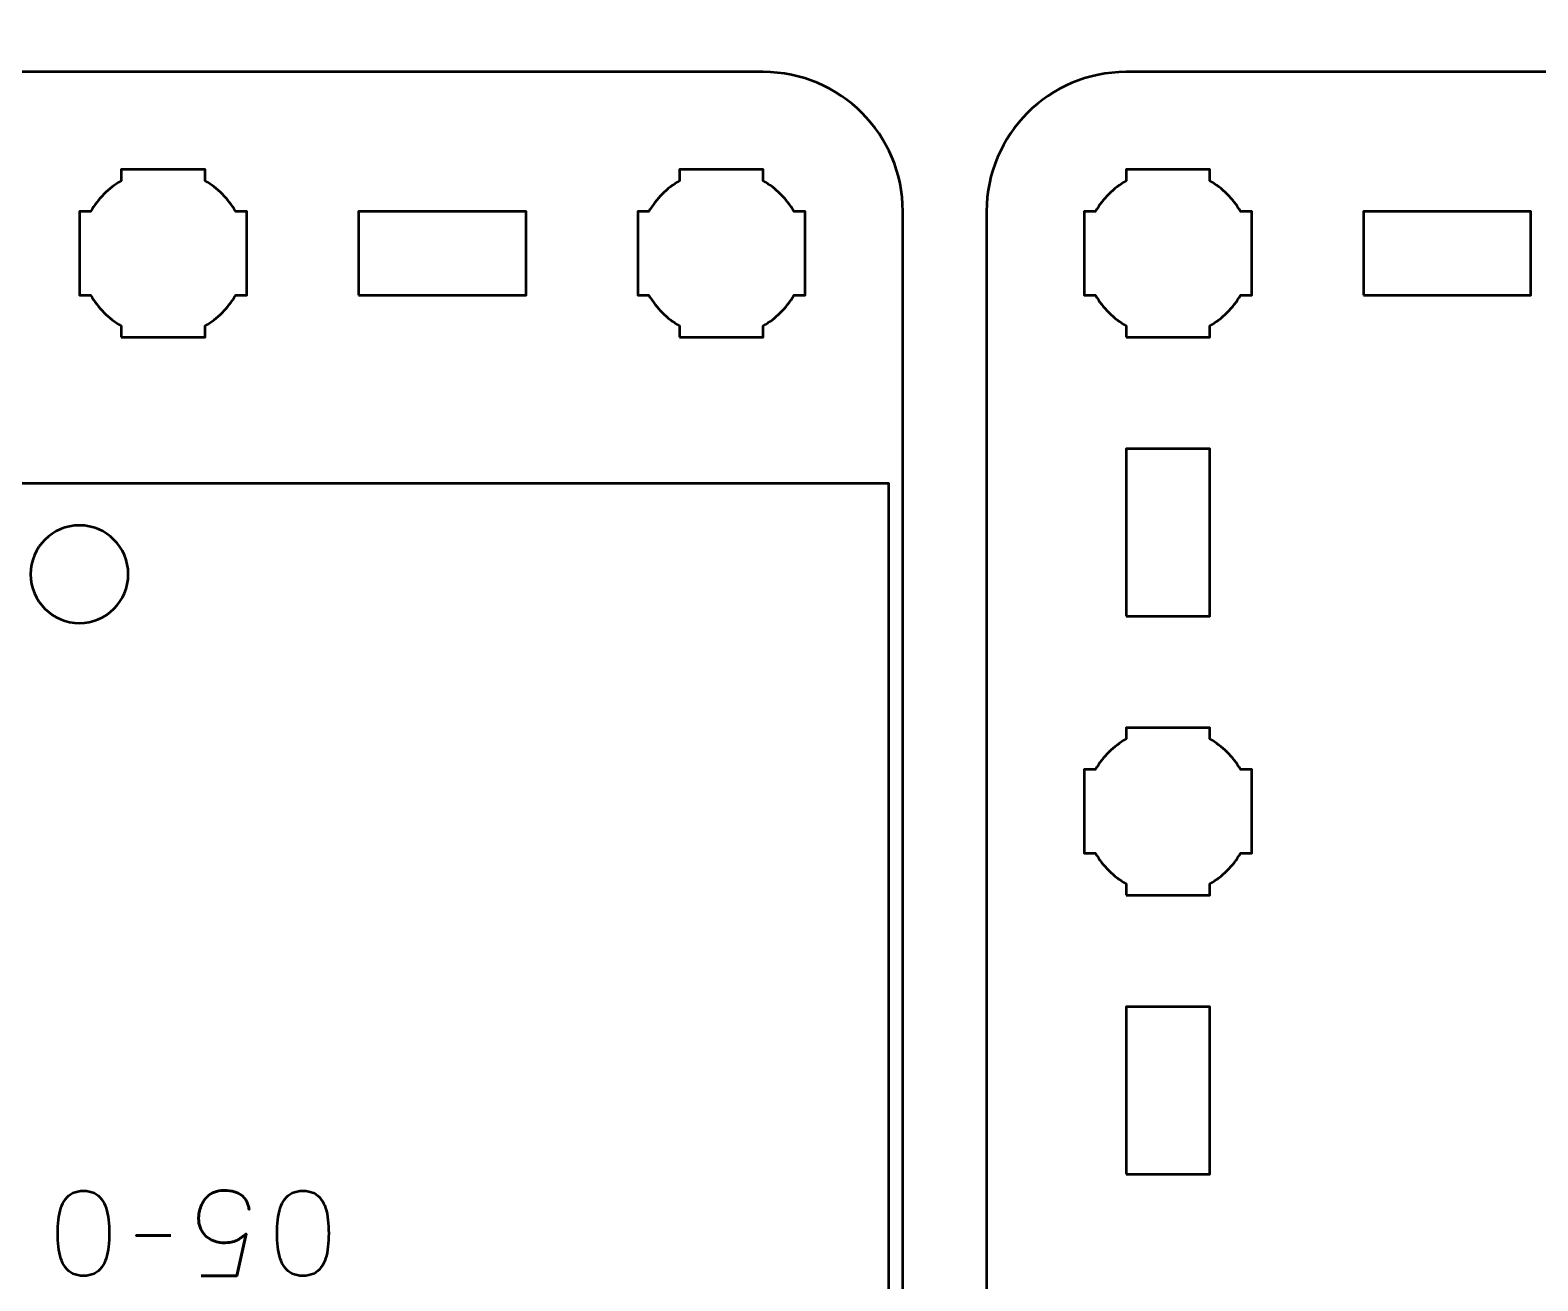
# Model space of a CAD drawing. Header units: centimetres. Extents: x -21 to 0, y -29.7 to 0.
# Drawn here: x -15.58 to -10.18, y -19.98 to -15.5 of the extents above; entities that cross this region are included whole.
import ezdxf

# ---------------------------------------------------------------- set-up
doc = ezdxf.new("R2010")
doc.units = ezdxf.units.CM
doc.header["$MEASUREMENT"] = 0
doc.layers.add('Layer 1', color=7, linetype='Continuous')

msp = doc.modelspace()

# ---------------------------------------------------------------- linework, layer by layer
at = {"layer": 'Layer 1', "color": 1, "lineweight": 53}
msp.add_open_spline([(-21.00003, -29.19995), (-21.00003, -29.19995), (-21.00003, -5.29992), (-21.00003, -5.29992), (-21.00003, -5.29992), (-21.00003, -5.21709), (-20.93286, -5.14992), (-20.85003, -5.14992), (-20.85003, -5.14992), (-20.7672, -5.14992), (-20.70003, -5.08275), (-20.70003, -4.99992), (-20.70003, -4.99992), (-20.70003, -4.91709), (-20.7672, -4.84992), (-20.85003, -4.84992), (-20.85003, -4.84992), (-20.93286, -4.84992), (-21.00003, -4.78275), (-21.00003, -4.69992), (-21.00003, -4.69992), (-21.00003, -4.61709), (-20.93286, -4.54992), (-20.85003, -4.54992), (-20.85003, -4.54992), (-20.7672, -4.54992), (-20.70003, -4.48275), (-20.70003, -4.39992), (-20.70003, -4.39992), (-20.70003, -4.31709), (-20.7672, -4.24992), (-20.85003, -4.24992), (-20.85003, -4.24992), (-20.93286, -4.24992), (-21.00003, -4.18275), (-21.00003, -4.09992), (-21.00003, -4.09992), (-21.00003, -4.01709), (-20.93286, -3.94992), (-20.85003, -3.94992), (-20.85003, -3.94992), (-20.7672, -3.94992), (-20.70003, -3.88275), (-20.70003, -3.79992), (-20.70003, -3.79992), (-20.70003, -3.71709), (-20.7672, -3.64992), (-20.85003, -3.64992), (-20.85003, -3.64992), (-20.93286, -3.64992), (-21.00003, -3.58275), (-21.00003, -3.49992), (-21.00003, -3.49992), (-21.00003, -3.41709), (-20.93286, -3.34992), (-20.85003, -3.34992), (-20.85003, -3.34992), (-20.7672, -3.34992), (-20.70003, -3.28275), (-20.70003, -3.19992), (-20.70003, -3.19992), (-20.70003, -3.11709), (-20.7672, -3.04992), (-20.85003, -3.04992), (-20.85003, -3.04992), (-20.93286, -3.04992), (-21.00003, -2.98275), (-21.00003, -2.89992), (-21.00003, -2.89992), (-21.00003, -2.81709), (-20.93286, -2.74992), (-20.85003, -2.74992), (-20.85003, -2.74992), (-20.7672, -2.74992), (-20.70003, -2.68275), (-20.70003, -2.59992), (-20.70003, -2.59992), (-20.70003, -2.51709), (-20.7672, -2.44992), (-20.85003, -2.44992), (-20.85003, -2.44992), (-20.93286, -2.44992), (-21.00003, -2.38275), (-21.00003, -2.29992), (-21.00003, -2.29992), (-21.00003, -2.21709), (-20.93286, -2.14992), (-20.85003, -2.14992), (-20.85003, -2.14992), (-20.7672, -2.14992), (-20.70003, -2.08275), (-20.70003, -1.99992), (-20.70003, -1.99992), (-20.70003, -1.91709), (-20.7672, -1.84992), (-20.85003, -1.84992), (-20.85003, -1.84992), (-20.93286, -1.84992), (-21.00003, -1.78275), (-21.00003, -1.69992), (-21.00003, -1.69992), (-21.00003, -1.61709), (-20.93286, -1.54992), (-20.85003, -1.54992), (-20.85003, -1.54992), (-20.7672, -1.54992), (-20.70003, -1.48275), (-20.70003, -1.39992), (-20.70003, -1.39992), (-20.70003, -1.31709), (-20.7672, -1.24992), (-20.85003, -1.24992), (-20.85003, -1.24992), (-20.93286, -1.24992), (-21.00003, -1.18275), (-21.00003, -1.09992), (-21.00003, -1.09992), (-21.00003, -1.09992), (-21.00003, -0.49992), (-21.00003, -0.49992), (-21.00003, -0.49992), (-21.00003, -0.22295), (-20.77694, 0.00004), (-20.49994, 0.00004), (-20.49994, 0.00004), (-20.49994, 0.00004), (-0.50008, 0.00004), (-0.50008, 0.00004), (-0.50008, 0.00004), (-0.22294, 0.00004), (0.00002, -0.22295), (0.00002, -0.49992), (0.00002, -0.49992), (0.00002, -0.49992), (0.00002, -29.19995), (0.00002, -29.19995), (0.00002, -29.19995), (0.00002, -29.47695), (-0.22294, -29.70004), (-0.50008, -29.70004), (-0.50008, -29.70004), (-0.50008, -29.70004), (-20.49994, -29.70004), (-20.49994, -29.70004), (-20.49994, -29.70004), (-20.77694, -29.70004), (-21.00003, -29.47695), (-21.00003, -29.19995)], degree=3, knots=[0, 0, 0, 0, 0.027027, 0.027027, 0.027027, 0.027027, 0.0540541, 0.0540541, 0.0540541, 0.0540541, 0.0810811, 0.0810811, 0.0810811, 0.0810811, 0.1081081, 0.1081081, 0.1081081, 0.1081081, 0.1351351, 0.1351351, 0.1351351, 0.1351351, 0.1621622, 0.1621622, 0.1621622, 0.1621622, 0.1891892, 0.1891892, 0.1891892, 0.1891892, 0.2162162, 0.2162162, 0.2162162, 0.2162162, 0.2432432, 0.2432432, 0.2432432, 0.2432432, 0.2702703, 0.2702703, 0.2702703, 0.2702703, 0.2972973, 0.2972973, 0.2972973, 0.2972973, 0.3243243, 0.3243243, 0.3243243, 0.3243243, 0.3513514, 0.3513514, 0.3513514, 0.3513514, 0.3783784, 0.3783784, 0.3783784, 0.3783784, 0.4054054, 0.4054054, 0.4054054, 0.4054054, 0.4324324, 0.4324324, 0.4324324, 0.4324324, 0.4594595, 0.4594595, 0.4594595, 0.4594595, 0.4864865, 0.4864865, 0.4864865, 0.4864865, 0.5135135, 0.5135135, 0.5135135, 0.5135135, 0.5405405, 0.5405405, 0.5405405, 0.5405405, 0.5675676, 0.5675676, 0.5675676, 0.5675676, 0.5945946, 0.5945946, 0.5945946, 0.5945946, 0.6216216, 0.6216216, 0.6216216, 0.6216216, 0.6486486, 0.6486486, 0.6486486, 0.6486486, 0.6756757, 0.6756757, 0.6756757, 0.6756757, 0.7027027, 0.7027027, 0.7027027, 0.7027027, 0.7297297, 0.7297297, 0.7297297, 0.7297297, 0.7567568, 0.7567568, 0.7567568, 0.7567568, 0.7837838, 0.7837838, 0.7837838, 0.7837838, 0.8108108, 0.8108108, 0.8108108, 0.8108108, 0.8378378, 0.8378378, 0.8378378, 0.8378378, 0.8648649, 0.8648649, 0.8648649, 0.8648649, 0.8918919, 0.8918919, 0.8918919, 0.8918919, 0.9189189, 0.9189189, 0.9189189, 0.9189189, 0.9459459, 0.9459459, 0.9459459, 0.9459459, 0.972973, 0.972973, 0.972973, 0.972973, 1, 1, 1, 1], dxfattribs=at)
at = {"layer": 'Layer 1', "color": 3, "lineweight": 53}
for points in [[(-12.95, -24.95001), (-12.95, -24.95001), (-19.25, -24.95001), (-19.25, -24.95001), (-19.25, -24.95001), (-19.52609, -24.95001), (-19.75, -24.7261), (-19.75, -24.45001), (-19.75, -24.45001), (-19.75, -24.45001), (-19.75, -16.15001), (-19.75, -16.15001), (-19.75, -16.15001), (-19.75, -15.87392), (-19.52609, -15.65001), (-19.25, -15.65001), (-19.25, -15.65001), (-19.25, -15.65001), (-12.95, -15.65001), (-12.95, -15.65001), (-12.95, -15.65001), (-12.67391, -15.65001), (-12.45, -15.87392), (-12.45, -16.15001), (-12.45, -16.15001), (-12.45, -16.15001), (-12.45, -24.45001), (-12.45, -24.45001), (-12.45, -24.45001), (-12.45, -24.7261), (-12.67391, -24.95001), (-12.95, -24.95001)], [(-5.35, -24.95001), (-5.35, -24.95001), (-11.65, -24.95001), (-11.65, -24.95001), (-11.65, -24.95001), (-11.92609, -24.95001), (-12.15, -24.7261), (-12.15, -24.45001), (-12.15, -24.45001), (-12.15, -24.45001), (-12.15, -16.15001), (-12.15, -16.15001), (-12.15, -16.15001), (-12.15, -15.87392), (-11.92609, -15.65001), (-11.65, -15.65001), (-11.65, -15.65001), (-11.65, -15.65001), (-5.35, -15.65001), (-5.35, -15.65001), (-5.35, -15.65001), (-5.07391, -15.65001), (-4.85, -15.87392), (-4.85, -16.15001), (-4.85, -16.15001), (-4.85, -16.15001), (-4.85, -24.45001), (-4.85, -24.45001), (-4.85, -24.45001), (-4.85, -24.7261), (-5.07391, -24.95001), (-5.35, -24.95001)]]:
    msp.add_open_spline(points, degree=3, knots=[0, 0, 0, 0, 0.125, 0.125, 0.125, 0.125, 0.25, 0.25, 0.25, 0.25, 0.375, 0.375, 0.375, 0.375, 0.5, 0.5, 0.5, 0.5, 0.625, 0.625, 0.625, 0.625, 0.75, 0.75, 0.75, 0.75, 0.875, 0.875, 0.875, 0.875, 1, 1, 1, 1], dxfattribs=at)
at = {"layer": 'Layer 1', "lineweight": 53}
for points, knots in [([(-15.25, -16.60001), (-15.25, -16.60001), (-15.25, -16.55986), (-15.25, -16.55986), (-15.25, -16.55986), (-15.29553, -16.53351), (-15.3335, -16.49554), (-15.35985, -16.45001), (-15.35985, -16.45001), (-15.35985, -16.45001), (-15.4, -16.45001), (-15.4, -16.45001), (-15.4, -16.45001), (-15.4, -16.45001), (-15.4, -16.30001), (-15.4, -16.30001), (-15.4, -16.30001), (-15.4, -16.30001), (-15.4, -16.15001), (-15.4, -16.15001), (-15.4, -16.15001), (-15.4, -16.15001), (-15.35985, -16.15001), (-15.35985, -16.15001), (-15.35985, -16.15001), (-15.3335, -16.10448), (-15.29553, -16.06651), (-15.25, -16.04016), (-15.25, -16.04016), (-15.25, -16.04016), (-15.25, -16.00001), (-15.25, -16.00001), (-15.25, -16.00001), (-15.25, -16.00001), (-15.1, -16.00001), (-15.1, -16.00001), (-15.1, -16.00001), (-15.1, -16.00001), (-14.95, -16.00001), (-14.95, -16.00001), (-14.95, -16.00001), (-14.95, -16.00001), (-14.95, -16.04016), (-14.95, -16.04016), (-14.95, -16.04016), (-14.90447, -16.06651), (-14.8665, -16.10448), (-14.84015, -16.15001), (-14.84015, -16.15001), (-14.84015, -16.15001), (-14.8, -16.15001), (-14.8, -16.15001), (-14.8, -16.15001), (-14.8, -16.15001), (-14.8, -16.30001), (-14.8, -16.30001), (-14.8, -16.30001), (-14.8, -16.30001), (-14.8, -16.45001), (-14.8, -16.45001), (-14.8, -16.45001), (-14.8, -16.45001), (-14.84015, -16.45001), (-14.84015, -16.45001), (-14.84015, -16.45001), (-14.8665, -16.49554), (-14.90447, -16.53351), (-14.95, -16.55986), (-14.95, -16.55986), (-14.95, -16.55986), (-14.95, -16.60001), (-14.95, -16.60001), (-14.95, -16.60001), (-14.95, -16.60001), (-15.1, -16.60001), (-15.1, -16.60001), (-15.1, -16.60001), (-15.1, -16.60001), (-15.25, -16.60001), (-15.25, -16.60001)], [0, 0, 0, 0, 0.05, 0.05, 0.05, 0.05, 0.1, 0.1, 0.1, 0.1, 0.15, 0.15, 0.15, 0.15, 0.2, 0.2, 0.2, 0.2, 0.25, 0.25, 0.25, 0.25, 0.3, 0.3, 0.3, 0.3, 0.35, 0.35, 0.35, 0.35, 0.4, 0.4, 0.4, 0.4, 0.45, 0.45, 0.45, 0.45, 0.5, 0.5, 0.5, 0.5, 0.55, 0.55, 0.55, 0.55, 0.6, 0.6, 0.6, 0.6, 0.65, 0.65, 0.65, 0.65, 0.7, 0.7, 0.7, 0.7, 0.75, 0.75, 0.75, 0.75, 0.8, 0.8, 0.8, 0.8, 0.85, 0.85, 0.85, 0.85, 0.9, 0.9, 0.9, 0.9, 0.95, 0.95, 0.95, 0.95, 1, 1, 1, 1]), ([(-13.25, -16.60001), (-13.25, -16.60001), (-13.25, -16.55986), (-13.25, -16.55986), (-13.25, -16.55986), (-13.29553, -16.53351), (-13.3335, -16.49554), (-13.35985, -16.45001), (-13.35985, -16.45001), (-13.35985, -16.45001), (-13.4, -16.45001), (-13.4, -16.45001), (-13.4, -16.45001), (-13.4, -16.45001), (-13.4, -16.30001), (-13.4, -16.30001), (-13.4, -16.30001), (-13.4, -16.30001), (-13.4, -16.15001), (-13.4, -16.15001), (-13.4, -16.15001), (-13.4, -16.15001), (-13.35985, -16.15001), (-13.35985, -16.15001), (-13.35985, -16.15001), (-13.3335, -16.10448), (-13.29553, -16.06651), (-13.25, -16.04016), (-13.25, -16.04016), (-13.25, -16.04016), (-13.25, -16.00001), (-13.25, -16.00001), (-13.25, -16.00001), (-13.25, -16.00001), (-13.1, -16.00001), (-13.1, -16.00001), (-13.1, -16.00001), (-13.1, -16.00001), (-12.95, -16.00001), (-12.95, -16.00001), (-12.95, -16.00001), (-12.95, -16.00001), (-12.95, -16.04016), (-12.95, -16.04016), (-12.95, -16.04016), (-12.90447, -16.06651), (-12.8665, -16.10448), (-12.84015, -16.15001), (-12.84015, -16.15001), (-12.84015, -16.15001), (-12.8, -16.15001), (-12.8, -16.15001), (-12.8, -16.15001), (-12.8, -16.15001), (-12.8, -16.30001), (-12.8, -16.30001), (-12.8, -16.30001), (-12.8, -16.30001), (-12.8, -16.45001), (-12.8, -16.45001), (-12.8, -16.45001), (-12.8, -16.45001), (-12.84015, -16.45001), (-12.84015, -16.45001), (-12.84015, -16.45001), (-12.8665, -16.49554), (-12.90447, -16.53351), (-12.95, -16.55986), (-12.95, -16.55986), (-12.95, -16.55986), (-12.95, -16.60001), (-12.95, -16.60001), (-12.95, -16.60001), (-12.95, -16.60001), (-13.1, -16.60001), (-13.1, -16.60001), (-13.1, -16.60001), (-13.1, -16.60001), (-13.25, -16.60001), (-13.25, -16.60001)], [0, 0, 0, 0, 0.05, 0.05, 0.05, 0.05, 0.1, 0.1, 0.1, 0.1, 0.15, 0.15, 0.15, 0.15, 0.2, 0.2, 0.2, 0.2, 0.25, 0.25, 0.25, 0.25, 0.3, 0.3, 0.3, 0.3, 0.35, 0.35, 0.35, 0.35, 0.4, 0.4, 0.4, 0.4, 0.45, 0.45, 0.45, 0.45, 0.5, 0.5, 0.5, 0.5, 0.55, 0.55, 0.55, 0.55, 0.6, 0.6, 0.6, 0.6, 0.65, 0.65, 0.65, 0.65, 0.7, 0.7, 0.7, 0.7, 0.75, 0.75, 0.75, 0.75, 0.8, 0.8, 0.8, 0.8, 0.85, 0.85, 0.85, 0.85, 0.9, 0.9, 0.9, 0.9, 0.95, 0.95, 0.95, 0.95, 1, 1, 1, 1]), ([(-11.65, -16.60001), (-11.65, -16.60001), (-11.65, -16.55986), (-11.65, -16.55986), (-11.65, -16.55986), (-11.69553, -16.53351), (-11.7335, -16.49554), (-11.75985, -16.45001), (-11.75985, -16.45001), (-11.75985, -16.45001), (-11.8, -16.45001), (-11.8, -16.45001), (-11.8, -16.45001), (-11.8, -16.45001), (-11.8, -16.30001), (-11.8, -16.30001), (-11.8, -16.30001), (-11.8, -16.30001), (-11.8, -16.15001), (-11.8, -16.15001), (-11.8, -16.15001), (-11.8, -16.15001), (-11.75985, -16.15001), (-11.75985, -16.15001), (-11.75985, -16.15001), (-11.7335, -16.10448), (-11.69553, -16.06651), (-11.65, -16.04016), (-11.65, -16.04016), (-11.65, -16.04016), (-11.65, -16.00001), (-11.65, -16.00001), (-11.65, -16.00001), (-11.65, -16.00001), (-11.5, -16.00001), (-11.5, -16.00001), (-11.5, -16.00001), (-11.5, -16.00001), (-11.35, -16.00001), (-11.35, -16.00001), (-11.35, -16.00001), (-11.35, -16.00001), (-11.35, -16.04016), (-11.35, -16.04016), (-11.35, -16.04016), (-11.30447, -16.06651), (-11.2665, -16.10448), (-11.24015, -16.15001), (-11.24015, -16.15001), (-11.24015, -16.15001), (-11.2, -16.15001), (-11.2, -16.15001), (-11.2, -16.15001), (-11.2, -16.15001), (-11.2, -16.30001), (-11.2, -16.30001), (-11.2, -16.30001), (-11.2, -16.30001), (-11.2, -16.45001), (-11.2, -16.45001), (-11.2, -16.45001), (-11.2, -16.45001), (-11.24015, -16.45001), (-11.24015, -16.45001), (-11.24015, -16.45001), (-11.2665, -16.49554), (-11.30447, -16.53351), (-11.35, -16.55986), (-11.35, -16.55986), (-11.35, -16.55986), (-11.35, -16.60001), (-11.35, -16.60001), (-11.35, -16.60001), (-11.35, -16.60001), (-11.5, -16.60001), (-11.5, -16.60001), (-11.5, -16.60001), (-11.5, -16.60001), (-11.65, -16.60001), (-11.65, -16.60001)], [0, 0, 0, 0, 0.05, 0.05, 0.05, 0.05, 0.1, 0.1, 0.1, 0.1, 0.15, 0.15, 0.15, 0.15, 0.2, 0.2, 0.2, 0.2, 0.25, 0.25, 0.25, 0.25, 0.3, 0.3, 0.3, 0.3, 0.35, 0.35, 0.35, 0.35, 0.4, 0.4, 0.4, 0.4, 0.45, 0.45, 0.45, 0.45, 0.5, 0.5, 0.5, 0.5, 0.55, 0.55, 0.55, 0.55, 0.6, 0.6, 0.6, 0.6, 0.65, 0.65, 0.65, 0.65, 0.7, 0.7, 0.7, 0.7, 0.75, 0.75, 0.75, 0.75, 0.8, 0.8, 0.8, 0.8, 0.85, 0.85, 0.85, 0.85, 0.9, 0.9, 0.9, 0.9, 0.95, 0.95, 0.95, 0.95, 1, 1, 1, 1]), ([(-14.4, -16.45001), (-14.4, -16.45001), (-14.4, -16.15001), (-14.4, -16.15001), (-14.4, -16.15001), (-14.4, -16.15001), (-13.8, -16.15001), (-13.8, -16.15001), (-13.8, -16.15001), (-13.8, -16.15001), (-13.8, -16.45001), (-13.8, -16.45001), (-13.8, -16.45001), (-13.8, -16.45001), (-14.4, -16.45001), (-14.4, -16.45001)], [0, 0, 0, 0, 0.25, 0.25, 0.25, 0.25, 0.5, 0.5, 0.5, 0.5, 0.75, 0.75, 0.75, 0.75, 1, 1, 1, 1]), ([(-10.8, -16.45001), (-10.8, -16.45001), (-10.8, -16.15001), (-10.8, -16.15001), (-10.8, -16.15001), (-10.8, -16.15001), (-10.2, -16.15001), (-10.2, -16.15001), (-10.2, -16.15001), (-10.2, -16.15001), (-10.2, -16.45001), (-10.2, -16.45001), (-10.2, -16.45001), (-10.2, -16.45001), (-10.8, -16.45001), (-10.8, -16.45001)], [0, 0, 0, 0, 0.25, 0.25, 0.25, 0.25, 0.5, 0.5, 0.5, 0.5, 0.75, 0.75, 0.75, 0.75, 1, 1, 1, 1]), ([(-11.65, -17.60001), (-11.65, -17.60001), (-11.65, -17.00001), (-11.65, -17.00001), (-11.65, -17.00001), (-11.65, -17.00001), (-11.35, -17.00001), (-11.35, -17.00001), (-11.35, -17.00001), (-11.35, -17.00001), (-11.35, -17.60001), (-11.35, -17.60001), (-11.35, -17.60001), (-11.35, -17.60001), (-11.65, -17.60001), (-11.65, -17.60001)], [0, 0, 0, 0, 0.25, 0.25, 0.25, 0.25, 0.5, 0.5, 0.5, 0.5, 0.75, 0.75, 0.75, 0.75, 1, 1, 1, 1]), ([(-15.57501, -17.45001), (-15.57501, -17.35338), (-15.49664, -17.27501), (-15.40001, -17.27501), (-15.40001, -17.27501), (-15.30338, -17.27501), (-15.22501, -17.35338), (-15.22501, -17.45001), (-15.22501, -17.45001), (-15.22501, -17.54664), (-15.30338, -17.62501), (-15.40001, -17.62501), (-15.40001, -17.62501), (-15.49664, -17.62501), (-15.57501, -17.54664), (-15.57501, -17.45001)], [0, 0, 0, 0, 0.25, 0.25, 0.25, 0.25, 0.5, 0.5, 0.5, 0.5, 0.75, 0.75, 0.75, 0.75, 1, 1, 1, 1]), ([(-11.65, -18.60001), (-11.65, -18.60001), (-11.65, -18.55986), (-11.65, -18.55986), (-11.65, -18.55986), (-11.69553, -18.53351), (-11.7335, -18.49554), (-11.75985, -18.45001), (-11.75985, -18.45001), (-11.75985, -18.45001), (-11.8, -18.45001), (-11.8, -18.45001), (-11.8, -18.45001), (-11.8, -18.45001), (-11.8, -18.30001), (-11.8, -18.30001), (-11.8, -18.30001), (-11.8, -18.30001), (-11.8, -18.15001), (-11.8, -18.15001), (-11.8, -18.15001), (-11.8, -18.15001), (-11.75985, -18.15001), (-11.75985, -18.15001), (-11.75985, -18.15001), (-11.7335, -18.10448), (-11.69553, -18.06651), (-11.65, -18.04016), (-11.65, -18.04016), (-11.65, -18.04016), (-11.65, -18.00001), (-11.65, -18.00001), (-11.65, -18.00001), (-11.65, -18.00001), (-11.5, -18.00001), (-11.5, -18.00001), (-11.5, -18.00001), (-11.5, -18.00001), (-11.35, -18.00001), (-11.35, -18.00001), (-11.35, -18.00001), (-11.35, -18.00001), (-11.35, -18.04016), (-11.35, -18.04016), (-11.35, -18.04016), (-11.30447, -18.06651), (-11.2665, -18.10448), (-11.24015, -18.15001), (-11.24015, -18.15001), (-11.24015, -18.15001), (-11.2, -18.15001), (-11.2, -18.15001), (-11.2, -18.15001), (-11.2, -18.15001), (-11.2, -18.30001), (-11.2, -18.30001), (-11.2, -18.30001), (-11.2, -18.30001), (-11.2, -18.45001), (-11.2, -18.45001), (-11.2, -18.45001), (-11.2, -18.45001), (-11.24015, -18.45001), (-11.24015, -18.45001), (-11.24015, -18.45001), (-11.2665, -18.49554), (-11.30447, -18.53351), (-11.35, -18.55986), (-11.35, -18.55986), (-11.35, -18.55986), (-11.35, -18.60001), (-11.35, -18.60001), (-11.35, -18.60001), (-11.35, -18.60001), (-11.5, -18.60001), (-11.5, -18.60001), (-11.5, -18.60001), (-11.5, -18.60001), (-11.65, -18.60001), (-11.65, -18.60001)], [0, 0, 0, 0, 0.05, 0.05, 0.05, 0.05, 0.1, 0.1, 0.1, 0.1, 0.15, 0.15, 0.15, 0.15, 0.2, 0.2, 0.2, 0.2, 0.25, 0.25, 0.25, 0.25, 0.3, 0.3, 0.3, 0.3, 0.35, 0.35, 0.35, 0.35, 0.4, 0.4, 0.4, 0.4, 0.45, 0.45, 0.45, 0.45, 0.5, 0.5, 0.5, 0.5, 0.55, 0.55, 0.55, 0.55, 0.6, 0.6, 0.6, 0.6, 0.65, 0.65, 0.65, 0.65, 0.7, 0.7, 0.7, 0.7, 0.75, 0.75, 0.75, 0.75, 0.8, 0.8, 0.8, 0.8, 0.85, 0.85, 0.85, 0.85, 0.9, 0.9, 0.9, 0.9, 0.95, 0.95, 0.95, 0.95, 1, 1, 1, 1]), ([(-11.65, -19.60001), (-11.65, -19.60001), (-11.65, -19.00001), (-11.65, -19.00001), (-11.65, -19.00001), (-11.65, -19.00001), (-11.35, -19.00001), (-11.35, -19.00001), (-11.35, -19.00001), (-11.35, -19.00001), (-11.35, -19.60001), (-11.35, -19.60001), (-11.35, -19.60001), (-11.35, -19.60001), (-11.65, -19.60001), (-11.65, -19.60001)], [0, 0, 0, 0, 0.25, 0.25, 0.25, 0.25, 0.5, 0.5, 0.5, 0.5, 0.75, 0.75, 0.75, 0.75, 1, 1, 1, 1])]:
    msp.add_open_spline(points, degree=3, knots=knots, dxfattribs=at)
at = {"layer": 'Layer 1', "color": 5, "lineweight": 53}
for points, knots in [([(-12.50001, -23.47503), (-12.50001, -23.47503), (-18.30001, -23.47503), (-18.30001, -23.47503), (-18.30001, -23.47503), (-18.30001, -23.47503), (-18.30001, -17.12503), (-18.30001, -17.12503), (-18.30001, -17.12503), (-18.30001, -17.12503), (-12.50001, -17.12503), (-12.50001, -17.12503), (-12.50001, -17.12503), (-12.50001, -17.12503), (-12.50001, -23.47503), (-12.50001, -23.47503)], [0, 0, 0, 0, 0.25, 0.25, 0.25, 0.25, 0.5, 0.5, 0.5, 0.5, 0.75, 0.75, 0.75, 0.75, 1, 1, 1, 1]), ([(-15.38541, -19.6598), (-15.40022, -19.65987), (-15.41299, -19.66248), (-15.42365, -19.66756), (-15.42365, -19.66756), (-15.43423, -19.67264), (-15.44305, -19.67991), (-15.4501, -19.68915), (-15.4501, -19.68915), (-15.45709, -19.69846), (-15.46259, -19.70947), (-15.46668, -19.72217), (-15.46668, -19.72217), (-15.47071, -19.73487), (-15.4736, -19.74877), (-15.47522, -19.76401), (-15.47522, -19.76401), (-15.47692, -19.77925), (-15.47776, -19.79527), (-15.47769, -19.8122), (-15.47769, -19.8122), (-15.47776, -19.82906), (-15.47692, -19.84508), (-15.47522, -19.86025), (-15.47522, -19.86025), (-15.4736, -19.87542), (-15.47071, -19.88939), (-15.46668, -19.90209), (-15.46668, -19.90209), (-15.46259, -19.91472), (-15.45709, -19.92572), (-15.4501, -19.93511), (-15.4501, -19.93511), (-15.44305, -19.94442), (-15.43423, -19.95169), (-15.42365, -19.95677), (-15.42365, -19.95677), (-15.41299, -19.96192), (-15.40022, -19.96453), (-15.38541, -19.9646), (-15.38541, -19.9646), (-15.37059, -19.96453), (-15.35782, -19.96192), (-15.34716, -19.95677), (-15.34716, -19.95677), (-15.33658, -19.95169), (-15.32776, -19.94442), (-15.32071, -19.93511), (-15.32071, -19.93511), (-15.31372, -19.92572), (-15.30822, -19.91472), (-15.30413, -19.90209), (-15.30413, -19.90209), (-15.3001, -19.88939), (-15.29721, -19.87542), (-15.29559, -19.86025), (-15.29559, -19.86025), (-15.2939, -19.84508), (-15.29305, -19.82906), (-15.29312, -19.8122), (-15.29312, -19.8122), (-15.29305, -19.79527), (-15.2939, -19.77925), (-15.29559, -19.76401), (-15.29559, -19.76401), (-15.29721, -19.74877), (-15.3001, -19.73487), (-15.30413, -19.72217), (-15.30413, -19.72217), (-15.30822, -19.70947), (-15.31372, -19.69846), (-15.32071, -19.68915), (-15.32071, -19.68915), (-15.32776, -19.67991), (-15.33658, -19.67264), (-15.34716, -19.66756), (-15.34716, -19.66756), (-15.35782, -19.66248), (-15.37059, -19.65987), (-15.38541, -19.6598)], [0, 0, 0, 0, 0.05, 0.05, 0.05, 0.05, 0.1, 0.1, 0.1, 0.1, 0.15, 0.15, 0.15, 0.15, 0.2, 0.2, 0.2, 0.2, 0.25, 0.25, 0.25, 0.25, 0.3, 0.3, 0.3, 0.3, 0.35, 0.35, 0.35, 0.35, 0.4, 0.4, 0.4, 0.4, 0.45, 0.45, 0.45, 0.45, 0.5, 0.5, 0.5, 0.5, 0.55, 0.55, 0.55, 0.55, 0.6, 0.6, 0.6, 0.6, 0.65, 0.65, 0.65, 0.65, 0.7, 0.7, 0.7, 0.7, 0.75, 0.75, 0.75, 0.75, 0.8, 0.8, 0.8, 0.8, 0.85, 0.85, 0.85, 0.85, 0.9, 0.9, 0.9, 0.9, 0.95, 0.95, 0.95, 0.95, 1, 1, 1, 1]), ([(-15.38541, -19.6598), (-15.40022, -19.65987), (-15.41299, -19.66248), (-15.42365, -19.66756), (-15.42365, -19.66756), (-15.43423, -19.67264), (-15.44305, -19.67991), (-15.4501, -19.68915), (-15.4501, -19.68915), (-15.45709, -19.69846), (-15.46259, -19.70947), (-15.46668, -19.72217), (-15.46668, -19.72217), (-15.47071, -19.73487), (-15.4736, -19.74877), (-15.47522, -19.76401), (-15.47522, -19.76401), (-15.47692, -19.77925), (-15.47776, -19.79527), (-15.47769, -19.8122), (-15.47769, -19.8122), (-15.47776, -19.82906), (-15.47692, -19.84508), (-15.47522, -19.86025), (-15.47522, -19.86025), (-15.4736, -19.87542), (-15.47071, -19.88939), (-15.46668, -19.90209), (-15.46668, -19.90209), (-15.46259, -19.91472), (-15.45709, -19.92572), (-15.4501, -19.93511), (-15.4501, -19.93511), (-15.44305, -19.94442), (-15.43423, -19.95169), (-15.42365, -19.95677), (-15.42365, -19.95677), (-15.41299, -19.96192), (-15.40022, -19.96453), (-15.38541, -19.9646), (-15.38541, -19.9646), (-15.37059, -19.96453), (-15.35782, -19.96192), (-15.34716, -19.95677), (-15.34716, -19.95677), (-15.33658, -19.95169), (-15.32776, -19.94442), (-15.32071, -19.93511), (-15.32071, -19.93511), (-15.31372, -19.92572), (-15.30822, -19.91472), (-15.30413, -19.90209), (-15.30413, -19.90209), (-15.3001, -19.88939), (-15.29721, -19.87542), (-15.29559, -19.86025), (-15.29559, -19.86025), (-15.2939, -19.84508), (-15.29305, -19.82906), (-15.29312, -19.8122), (-15.29312, -19.8122), (-15.29305, -19.79527), (-15.2939, -19.77925), (-15.29559, -19.76401), (-15.29559, -19.76401), (-15.29721, -19.74877), (-15.3001, -19.73487), (-15.30413, -19.72217), (-15.30413, -19.72217), (-15.30822, -19.70947), (-15.31372, -19.69846), (-15.32071, -19.68915), (-15.32071, -19.68915), (-15.32776, -19.67991), (-15.33658, -19.67264), (-15.34716, -19.66756), (-15.34716, -19.66756), (-15.35782, -19.66248), (-15.37059, -19.65987), (-15.38541, -19.6598)], [0, 0, 0, 0, 0.05, 0.05, 0.05, 0.05, 0.1, 0.1, 0.1, 0.1, 0.15, 0.15, 0.15, 0.15, 0.2, 0.2, 0.2, 0.2, 0.25, 0.25, 0.25, 0.25, 0.3, 0.3, 0.3, 0.3, 0.35, 0.35, 0.35, 0.35, 0.4, 0.4, 0.4, 0.4, 0.45, 0.45, 0.45, 0.45, 0.5, 0.5, 0.5, 0.5, 0.55, 0.55, 0.55, 0.55, 0.6, 0.6, 0.6, 0.6, 0.65, 0.65, 0.65, 0.65, 0.7, 0.7, 0.7, 0.7, 0.75, 0.75, 0.75, 0.75, 0.8, 0.8, 0.8, 0.8, 0.85, 0.85, 0.85, 0.85, 0.9, 0.9, 0.9, 0.9, 0.95, 0.95, 0.95, 0.95, 1, 1, 1, 1]), ([(-14.96335, -19.96502), (-14.96335, -19.96502), (-14.83635, -19.96502), (-14.83635, -19.96502), (-14.83635, -19.96502), (-14.83635, -19.96502), (-14.80248, -19.81347), (-14.80248, -19.81347), (-14.80248, -19.81347), (-14.80841, -19.81855), (-14.81405, -19.82313), (-14.81949, -19.82716), (-14.81949, -19.82716), (-14.82485, -19.83118), (-14.83049, -19.83456), (-14.83642, -19.83739), (-14.83642, -19.83739), (-14.84242, -19.84021), (-14.84919, -19.84233), (-14.85674, -19.84381), (-14.85674, -19.84381), (-14.86436, -19.84529), (-14.87339, -19.84607), (-14.88376, -19.84607), (-14.88376, -19.84607), (-14.89223, -19.84607), (-14.9007, -19.84494), (-14.90916, -19.84261), (-14.90916, -19.84261), (-14.91763, -19.84035), (-14.92567, -19.83689), (-14.93329, -19.83231), (-14.93329, -19.83231), (-14.94098, -19.82765), (-14.94776, -19.82186), (-14.95368, -19.81488), (-14.95368, -19.81488), (-14.95968, -19.80789), (-14.96441, -19.79971), (-14.96779, -19.79033), (-14.96779, -19.79033), (-14.97125, -19.78094), (-14.97301, -19.77029), (-14.97308, -19.75844), (-14.97308, -19.75844), (-14.97316, -19.75406), (-14.97266, -19.74856), (-14.97167, -19.74207), (-14.97167, -19.74207), (-14.97076, -19.73558), (-14.96906, -19.72852), (-14.96666, -19.72104), (-14.96666, -19.72104), (-14.96427, -19.71356), (-14.96088, -19.70615), (-14.95658, -19.69882), (-14.95658, -19.69882), (-14.95227, -19.69148), (-14.94677, -19.68478), (-14.94014, -19.67871), (-14.94014, -19.67871), (-14.9335, -19.67264), (-14.92546, -19.66777), (-14.91608, -19.6641), (-14.91608, -19.6641), (-14.90662, -19.66051), (-14.89554, -19.6586), (-14.88292, -19.65853), (-14.88292, -19.65853), (-14.86782, -19.6586), (-14.85512, -19.66022), (-14.84482, -19.66326), (-14.84482, -19.66326), (-14.83451, -19.66636), (-14.82612, -19.67038), (-14.81963, -19.67546), (-14.81963, -19.67546), (-14.81307, -19.68054), (-14.80799, -19.68612), (-14.80432, -19.69218), (-14.80432, -19.69218), (-14.80065, -19.69825), (-14.7979, -19.70432), (-14.79606, -19.71039), (-14.79606, -19.71039), (-14.79423, -19.71646), (-14.79282, -19.72203), (-14.7919, -19.72711), (-14.7919, -19.72711), (-14.79282, -19.72203), (-14.79423, -19.71646), (-14.79606, -19.71039), (-14.79606, -19.71039), (-14.7979, -19.70432), (-14.80065, -19.69825), (-14.80432, -19.69218), (-14.80432, -19.69218), (-14.80799, -19.68612), (-14.81307, -19.68054), (-14.81963, -19.67546), (-14.81963, -19.67546), (-14.82612, -19.67038), (-14.83451, -19.66636), (-14.84482, -19.66326), (-14.84482, -19.66326), (-14.85512, -19.66022), (-14.86782, -19.6586), (-14.88292, -19.65853), (-14.88292, -19.65853), (-14.89554, -19.6586), (-14.90662, -19.66051), (-14.91608, -19.6641), (-14.91608, -19.6641), (-14.92546, -19.66777), (-14.9335, -19.67264), (-14.94014, -19.67871), (-14.94014, -19.67871), (-14.94677, -19.68478), (-14.95227, -19.69148), (-14.95658, -19.69882), (-14.95658, -19.69882), (-14.96088, -19.70615), (-14.96427, -19.71356), (-14.96666, -19.72104), (-14.96666, -19.72104), (-14.96906, -19.72852), (-14.97076, -19.73558), (-14.97167, -19.74207), (-14.97167, -19.74207), (-14.97266, -19.74856), (-14.97316, -19.75406), (-14.97308, -19.75844), (-14.97308, -19.75844), (-14.97301, -19.77029), (-14.97125, -19.78094), (-14.96779, -19.79033), (-14.96779, -19.79033), (-14.96441, -19.79971), (-14.95968, -19.80789), (-14.95368, -19.81488), (-14.95368, -19.81488), (-14.94776, -19.82186), (-14.94098, -19.82765), (-14.93329, -19.83231), (-14.93329, -19.83231), (-14.92567, -19.83689), (-14.91763, -19.84035), (-14.90916, -19.84261), (-14.90916, -19.84261), (-14.9007, -19.84494), (-14.89223, -19.84607), (-14.88376, -19.84607), (-14.88376, -19.84607), (-14.87339, -19.84607), (-14.86436, -19.84529), (-14.85674, -19.84381), (-14.85674, -19.84381), (-14.84919, -19.84233), (-14.84242, -19.84021), (-14.83642, -19.83739), (-14.83642, -19.83739), (-14.83049, -19.83456), (-14.82485, -19.83118), (-14.81949, -19.82716), (-14.81949, -19.82716), (-14.81405, -19.82313), (-14.80841, -19.81855), (-14.80248, -19.81347), (-14.80248, -19.81347), (-14.80248, -19.81347), (-14.83635, -19.96502), (-14.83635, -19.96502), (-14.83635, -19.96502), (-14.83635, -19.96502), (-14.96335, -19.96502), (-14.96335, -19.96502)], [0, 0, 0, 0, 0.0227273, 0.0227273, 0.0227273, 0.0227273, 0.0454545, 0.0454545, 0.0454545, 0.0454545, 0.0681818, 0.0681818, 0.0681818, 0.0681818, 0.0909091, 0.0909091, 0.0909091, 0.0909091, 0.1136364, 0.1136364, 0.1136364, 0.1136364, 0.1363636, 0.1363636, 0.1363636, 0.1363636, 0.1590909, 0.1590909, 0.1590909, 0.1590909, 0.1818182, 0.1818182, 0.1818182, 0.1818182, 0.2045455, 0.2045455, 0.2045455, 0.2045455, 0.2272727, 0.2272727, 0.2272727, 0.2272727, 0.25, 0.25, 0.25, 0.25, 0.2727273, 0.2727273, 0.2727273, 0.2727273, 0.2954545, 0.2954545, 0.2954545, 0.2954545, 0.3181818, 0.3181818, 0.3181818, 0.3181818, 0.3409091, 0.3409091, 0.3409091, 0.3409091, 0.3636364, 0.3636364, 0.3636364, 0.3636364, 0.3863636, 0.3863636, 0.3863636, 0.3863636, 0.4090909, 0.4090909, 0.4090909, 0.4090909, 0.4318182, 0.4318182, 0.4318182, 0.4318182, 0.4545455, 0.4545455, 0.4545455, 0.4545455, 0.4772727, 0.4772727, 0.4772727, 0.4772727, 0.5, 0.5, 0.5, 0.5, 0.5227273, 0.5227273, 0.5227273, 0.5227273, 0.5454545, 0.5454545, 0.5454545, 0.5454545, 0.5681818, 0.5681818, 0.5681818, 0.5681818, 0.5909091, 0.5909091, 0.5909091, 0.5909091, 0.6136364, 0.6136364, 0.6136364, 0.6136364, 0.6363636, 0.6363636, 0.6363636, 0.6363636, 0.6590909, 0.6590909, 0.6590909, 0.6590909, 0.6818182, 0.6818182, 0.6818182, 0.6818182, 0.7045455, 0.7045455, 0.7045455, 0.7045455, 0.7272727, 0.7272727, 0.7272727, 0.7272727, 0.75, 0.75, 0.75, 0.75, 0.7727273, 0.7727273, 0.7727273, 0.7727273, 0.7954545, 0.7954545, 0.7954545, 0.7954545, 0.8181818, 0.8181818, 0.8181818, 0.8181818, 0.8409091, 0.8409091, 0.8409091, 0.8409091, 0.8636364, 0.8636364, 0.8636364, 0.8636364, 0.8863636, 0.8863636, 0.8863636, 0.8863636, 0.9090909, 0.9090909, 0.9090909, 0.9090909, 0.9318182, 0.9318182, 0.9318182, 0.9318182, 0.9545455, 0.9545455, 0.9545455, 0.9545455, 0.9772727, 0.9772727, 0.9772727, 0.9772727, 1, 1, 1, 1]), ([(-14.59929, -19.6598), (-14.6141, -19.65987), (-14.62687, -19.66248), (-14.63753, -19.66756), (-14.63753, -19.66756), (-14.64811, -19.67264), (-14.65693, -19.67991), (-14.66398, -19.68915), (-14.66398, -19.68915), (-14.67097, -19.69846), (-14.67647, -19.70947), (-14.68056, -19.72217), (-14.68056, -19.72217), (-14.68459, -19.73487), (-14.68748, -19.74877), (-14.6891, -19.76401), (-14.6891, -19.76401), (-14.6908, -19.77925), (-14.69164, -19.79527), (-14.69157, -19.8122), (-14.69157, -19.8122), (-14.69164, -19.82906), (-14.6908, -19.84508), (-14.6891, -19.86025), (-14.6891, -19.86025), (-14.68748, -19.87542), (-14.68459, -19.88939), (-14.68056, -19.90209), (-14.68056, -19.90209), (-14.67647, -19.91472), (-14.67097, -19.92572), (-14.66398, -19.93511), (-14.66398, -19.93511), (-14.65693, -19.94442), (-14.64811, -19.95169), (-14.63753, -19.95677), (-14.63753, -19.95677), (-14.62687, -19.96192), (-14.6141, -19.96453), (-14.59929, -19.9646), (-14.59929, -19.9646), (-14.58447, -19.96453), (-14.5717, -19.96192), (-14.56104, -19.95677), (-14.56104, -19.95677), (-14.55046, -19.95169), (-14.54164, -19.94442), (-14.53459, -19.93511), (-14.53459, -19.93511), (-14.5276, -19.92572), (-14.5221, -19.91472), (-14.51801, -19.90209), (-14.51801, -19.90209), (-14.51398, -19.88939), (-14.51109, -19.87542), (-14.50947, -19.86025), (-14.50947, -19.86025), (-14.50778, -19.84508), (-14.50693, -19.82906), (-14.507, -19.8122), (-14.507, -19.8122), (-14.50693, -19.79527), (-14.50778, -19.77925), (-14.50947, -19.76401), (-14.50947, -19.76401), (-14.51109, -19.74877), (-14.51398, -19.73487), (-14.51801, -19.72217), (-14.51801, -19.72217), (-14.5221, -19.70947), (-14.5276, -19.69846), (-14.53459, -19.68915), (-14.53459, -19.68915), (-14.54164, -19.67991), (-14.55046, -19.67264), (-14.56104, -19.66756), (-14.56104, -19.66756), (-14.5717, -19.66248), (-14.58447, -19.65987), (-14.59929, -19.6598)], [0, 0, 0, 0, 0.05, 0.05, 0.05, 0.05, 0.1, 0.1, 0.1, 0.1, 0.15, 0.15, 0.15, 0.15, 0.2, 0.2, 0.2, 0.2, 0.25, 0.25, 0.25, 0.25, 0.3, 0.3, 0.3, 0.3, 0.35, 0.35, 0.35, 0.35, 0.4, 0.4, 0.4, 0.4, 0.45, 0.45, 0.45, 0.45, 0.5, 0.5, 0.5, 0.5, 0.55, 0.55, 0.55, 0.55, 0.6, 0.6, 0.6, 0.6, 0.65, 0.65, 0.65, 0.65, 0.7, 0.7, 0.7, 0.7, 0.75, 0.75, 0.75, 0.75, 0.8, 0.8, 0.8, 0.8, 0.85, 0.85, 0.85, 0.85, 0.9, 0.9, 0.9, 0.9, 0.95, 0.95, 0.95, 0.95, 1, 1, 1, 1]), ([(-14.59929, -19.6598), (-14.6141, -19.65987), (-14.62687, -19.66248), (-14.63753, -19.66756), (-14.63753, -19.66756), (-14.64811, -19.67264), (-14.65693, -19.67991), (-14.66398, -19.68915), (-14.66398, -19.68915), (-14.67097, -19.69846), (-14.67647, -19.70947), (-14.68056, -19.72217), (-14.68056, -19.72217), (-14.68459, -19.73487), (-14.68748, -19.74877), (-14.6891, -19.76401), (-14.6891, -19.76401), (-14.6908, -19.77925), (-14.69164, -19.79527), (-14.69157, -19.8122), (-14.69157, -19.8122), (-14.69164, -19.82906), (-14.6908, -19.84508), (-14.6891, -19.86025), (-14.6891, -19.86025), (-14.68748, -19.87542), (-14.68459, -19.88939), (-14.68056, -19.90209), (-14.68056, -19.90209), (-14.67647, -19.91472), (-14.67097, -19.92572), (-14.66398, -19.93511), (-14.66398, -19.93511), (-14.65693, -19.94442), (-14.64811, -19.95169), (-14.63753, -19.95677), (-14.63753, -19.95677), (-14.62687, -19.96192), (-14.6141, -19.96453), (-14.59929, -19.9646), (-14.59929, -19.9646), (-14.58447, -19.96453), (-14.5717, -19.96192), (-14.56104, -19.95677), (-14.56104, -19.95677), (-14.55046, -19.95169), (-14.54164, -19.94442), (-14.53459, -19.93511), (-14.53459, -19.93511), (-14.5276, -19.92572), (-14.5221, -19.91472), (-14.51801, -19.90209), (-14.51801, -19.90209), (-14.51398, -19.88939), (-14.51109, -19.87542), (-14.50947, -19.86025), (-14.50947, -19.86025), (-14.50778, -19.84508), (-14.50693, -19.82906), (-14.507, -19.8122), (-14.507, -19.8122), (-14.50693, -19.79527), (-14.50778, -19.77925), (-14.50947, -19.76401), (-14.50947, -19.76401), (-14.51109, -19.74877), (-14.51398, -19.73487), (-14.51801, -19.72217), (-14.51801, -19.72217), (-14.5221, -19.70947), (-14.5276, -19.69846), (-14.53459, -19.68915), (-14.53459, -19.68915), (-14.54164, -19.67991), (-14.55046, -19.67264), (-14.56104, -19.66756), (-14.56104, -19.66756), (-14.5717, -19.66248), (-14.58447, -19.65987), (-14.59929, -19.6598)], [0, 0, 0, 0, 0.05, 0.05, 0.05, 0.05, 0.1, 0.1, 0.1, 0.1, 0.15, 0.15, 0.15, 0.15, 0.2, 0.2, 0.2, 0.2, 0.25, 0.25, 0.25, 0.25, 0.3, 0.3, 0.3, 0.3, 0.35, 0.35, 0.35, 0.35, 0.4, 0.4, 0.4, 0.4, 0.45, 0.45, 0.45, 0.45, 0.5, 0.5, 0.5, 0.5, 0.55, 0.55, 0.55, 0.55, 0.6, 0.6, 0.6, 0.6, 0.65, 0.65, 0.65, 0.65, 0.7, 0.7, 0.7, 0.7, 0.75, 0.75, 0.75, 0.75, 0.8, 0.8, 0.8, 0.8, 0.85, 0.85, 0.85, 0.85, 0.9, 0.9, 0.9, 0.9, 0.95, 0.95, 0.95, 0.95, 1, 1, 1, 1]), ([(-15.07299, -19.8194), (-15.07299, -19.8194), (-15.19618, -19.8194), (-15.19618, -19.8194), (-15.19618, -19.8194), (-15.19618, -19.8194), (-15.07299, -19.8194), (-15.07299, -19.8194)], [0, 0, 0, 0, 0.5, 0.5, 0.5, 0.5, 1, 1, 1, 1])]:
    msp.add_open_spline(points, degree=3, knots=knots, dxfattribs=at)

doc.saveas('drawing.dxf')
